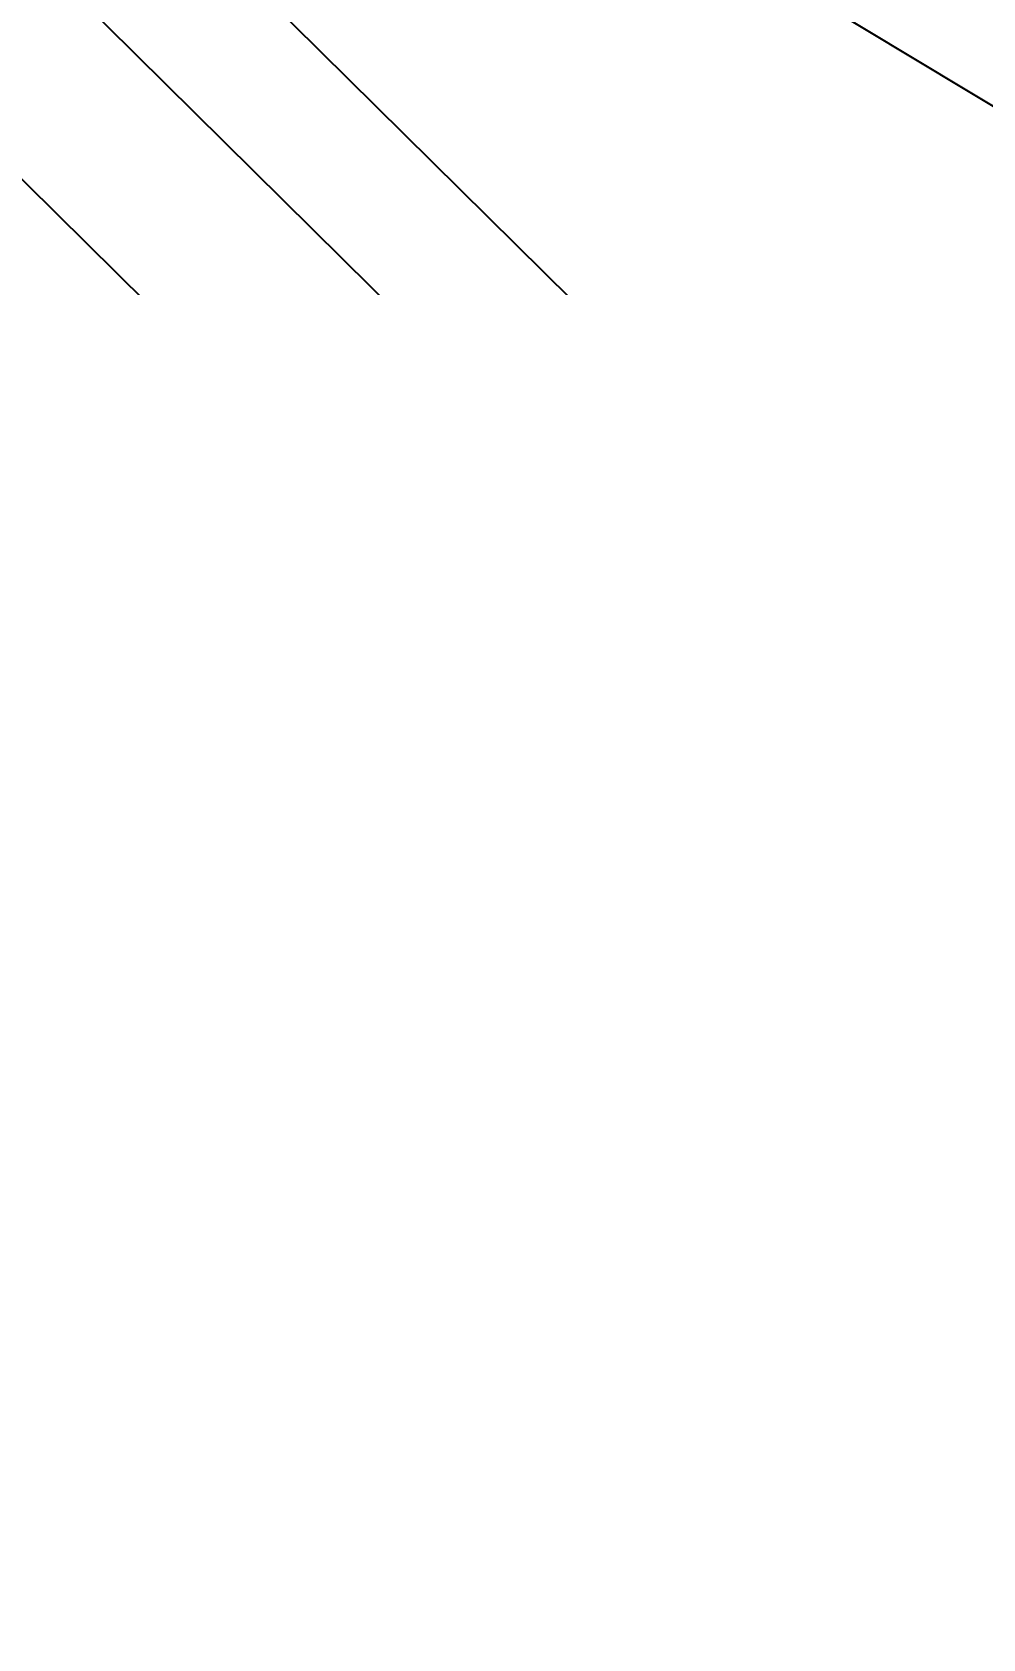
# Model space of a CAD drawing. Header units: millimetres. Extents: x -272986 to 200319, y -34579 to 49604.
# Drawn here: x -36807 to -36487, y 16553 to 17094 of the extents above; entities that cross this region are included whole.
import ezdxf
from ezdxf import colors
from ezdxf.entities.mleader import LeaderData, LeaderLine
from ezdxf.math import Vec2, Vec3

# ---------------------------------------------------------------- set-up
doc = ezdxf.new("R2010")
doc.units = ezdxf.units.MM
doc.linetypes.add('CENTER2', pattern=[28.575000000000003, 19.05, -3.175, 3.175, -3.175])
doc.linetypes.add('HIDDEN2', pattern=[4.762499999999999, 3.175, -1.5875])
doc.layers.get('Defpoints').update_dxf_attribs({"color": 9})
for name, color, linetype in [('X 0001 M', 7, 'Continuous'), ('X 1001 M', 8, 'HIDDEN2'), ('X 2001 M', 1, 'CENTER2'), ('X 3001 D', 5, 'Continuous'), ('X 4001 T', 7, 'Continuous'), ('X 5001 H', 8, 'Continuous')]:
    doc.layers.add(name, color=color, linetype=linetype)
doc.layers.add('X 5999 H', color=7, linetype='Continuous', true_color=0xffffff)
doc.styles.add('BIT STD. 2.5', font='isocpeur.ttf', dxfattribs={"height": 2.5})
doc.styles.add('BIT STD. 3.0', font='isocpeur.ttf', dxfattribs={"height": 2.5})
doc.dimstyles.new('BIT STD. 3.0', dxfattribs={"dimtxt": 3, "dimasz": 3, "dimexe": 1, "dimexo": 0.75, "dimgap": 1, "dimtad": 1, "dimdec": 0, "dimdsep": 46, "dimtxsty": 'BIT STD. 3.0', "dimcen": 0, "dimadec": 0, "dimazin": 0, "dimtfac": 1, "dimtdec": 0, "dimtmove": 0, "dimatfit": 3, "dimfxl": 1, "dimtfill": 1, "dimlwd": -1, "dimlwe": -1, "dimarcsym": 0})

# ---------------------------------------------------------------- blocks, each defined once
blk = doc.blocks.new('*D36')
at = {"layer": 'Defpoints', "color": 0, "transparency": 16777216}
for p in [(-29560.67678410275, 19644.47732991414), (-45157.67678410285, 15542.02923352813), (-29560.67678410275, 15542.02923352813)]:
    blk.add_point(p, dxfattribs=at)
at = {"layer": 'X 3001 D', "color": 0, "transparency": 16777216}
for p, q in [((-45157.67678410285, 15587.02923352813), (-45157.67678410285, 19704.47732991414)), ((-29560.67678410275, 15587.02923352813), (-29560.67678410275, 19704.47732991414)), ((-44977.67678410285, 19644.47732991414), (-29740.67678410275, 19644.47732991414))]:
    blk.add_line(p, q, dxfattribs=at)
for points in [[(-44977.67678410285, 19674.47732991414), (-44977.67678410285, 19614.47732991414), (-45157.67678410285, 19644.47732991414)], [(-29740.67678410275, 19674.47732991414), (-29740.67678410275, 19614.47732991414), (-29560.67678410275, 19644.47732991414)]]:
    blk.add_solid(points, dxfattribs=at)
at = {"layer": 'X 3001 D', "color": 0, "transparency": 16777216, "insert": (-37359.1767841028, 19794.47732991414), "char_height": 150, "attachment_point": 5, "style": 'BIT STD. 3.0', "bg_fill": 3, "box_fill_scale": 1.1, "bg_fill_color": 256, "bg_fill_true_color": 13158600, "bg_fill_transparency": 0}
blk.add_mtext('INTERNAL TANK DIAMETER - %%C15597mm (20 PLATES ROUND)', dxfattribs=at)
blk = doc.blocks.new('A$C79477E6E')
at = {"extrusion": (0, 1, 0)}
for p, q in [((306.8524271010428, 1805.919100458366), (1853.595212368677, 276.2519309200525)), ((1916.799257194547, 276.2519309200343), (370.0564719268914, 1805.91910045835)), ((244.2066694017412, 1787.748446359687), (1790.949454669353, 258.0812768213946)), ((417.6466637249432, 1787.748446359687), (2953.198573068257, 258.0812768213946)), ((294.4142779371068, 1509.580779844307), (1727.061085236201, 92.74999999999272)), ((295.6448912293163, 1505.959664126465), (1724.630160435205, 92.74999999999272)), ((304.6635282589741, 1479.422060064902), (1706.814955150716, 92.74999999999454)), ((316.6577276843709, 1444.128776352487), (591.0901615375769, 1173.57617521577)), ((570.7369265601919, 1244.968204279221), (568.7648450980669, 1246.91851450339)), ((568.8961295498957, 1249.35443966536), (572.0805999901604, 1246.205124904538)), ((553.0937531056734, 1231.723383211032), (555.164325454949, 1231.68672290116)), ((558.3392948292058, 1228.546804317188), (556.2788818353038, 1228.583284751616)), ((593.4831439906011, 1222.473098844834), (591.511062528487, 1224.423409068992)), ((591.6423469803158, 1226.859334230961), (594.8268174205732, 1223.710019470143)), ((575.8446726030124, 1209.294108500924), (577.8426781282033, 1209.258733015637)), ((581.01764750246, 1206.118814431664), (579.0298013326428, 1206.15401004151)), ((616.2293614210066, 1199.977993410446), (614.2572799588961, 1201.928303634602)), ((614.3885644107213, 1204.364228796572), (617.5730348509787, 1201.214914035756)), ((598.5955921003479, 1186.864833790816), (600.5210308014612, 1186.830743130113)), ((603.6960001757143, 1183.69082454614), (601.7807208299819, 1183.724735331401)), ((637.1347818411268, 1181.869123362185), (640.3192522813879, 1178.719808601369)), ((569.6414092987179, 1174.341327200045), (569.5028804233698, 1172.399574829185)), ((614.778020728605, 1172.731146457858), (569.6414092987179, 1174.341327200045)), ((569.6414092987179, 1174.341327200045), (591.1474625972878, 1153.139319192403)), ((638.9755788514121, 1177.482887976059), (637.0034973893016, 1179.433198200215)), ((569.5480039841023, 1172.399574829185), (409.0031795650248, 1172.399574829185)), ((622.6971461849571, 1164.899445972545), (621.3812684470395, 1164.922744113102)), ((621.5898762562174, 1164.431250212296), (623.1993834747154, 1164.402753244591)), ((659.880999271536, 1159.374017927797), (663.065469711797, 1156.224703166981)), ((591.1474625972878, 1153.139319192403), (591.0119016362405, 1151.239167929054)), ((591.1474625972878, 1153.139319192403), (621.1174829821102, 1147.102072869598)), ((659.1131197952163, 1157.342208728782), (650.8922484556206, 1157.038228258078)), ((661.7217962818286, 1154.987782541668), (659.7497148197144, 1156.938092765824)), ((621.1174829821102, 1147.102072869598), (621.0432953828458, 1146.062188972464)), ((621.1174829821102, 1147.102072869598), (1091.818931575119, 683.0552417877425)), ((682.6272167019451, 1136.878912493406), (685.8116871422062, 1133.729597732592)), ((684.4680137122305, 1132.492677107281), (682.49593225012, 1134.442987331438)), ((707.2142311426396, 1109.997571672893), (705.2421496805291, 1111.947881897047)), ((705.3734341323543, 1114.383807059019), (708.5579045726117, 1111.234492298205)), ((729.9604485730451, 1087.502466238506), (727.9883671109346, 1089.45277646266)), ((728.1196515627598, 1091.888701624634), (731.3041220030173, 1088.739386863819)), ((752.7066660034579, 1065.007360804117), (750.7345845413474, 1066.957671028273)), ((750.8658689931653, 1069.393596190244), (754.0503394334228, 1066.24428142943)), ((775.4528834338598, 1042.512255369733), (773.4808019717493, 1044.462565593891)), ((773.6120864235745, 1046.898490755857), (776.7965568638356, 1043.749175995041)), ((796.3583038539837, 1024.403385321473), (799.5427742942375, 1021.254070560664)), ((798.199100864269, 1020.017149935344), (796.2270194021585, 1021.967460159498)), ((819.1045212843892, 1001.908279887086), (822.2889917246393, 998.7589651262751)), ((820.9453182946745, 997.5220445009563), (818.9732368325676, 999.4723547251106))]:
    blk.add_line(p, q, dxfattribs=at)
at = {"extrusion": (0, 0, -1)}
for centre, major_axis, ratio, start_param, end_param in [((571.106118116888, 1324.430273130127), (3.543126256888578e-16, 7.000000000000068), 0.2334453638559705, -4.71238898038469, 1.570796326794897), ((573.5370429178911, 1324.430273130127), (1.827427098533008e-13, 7.00000000000083), 0.2334453638560009, -2.302849654726904, -0.8387429988639632), ((565.2740105473822, 1246.205124904527), (6.989855704464325, -0.3767190342479748), 0.2187356388057197, -0.241581738915702, 2.060184540231428), ((562.9966147890482, 1230.015757134845), (-6.995439247253931, 0.2526454788453444), 0.2221815335800113, -0.7193124839304739, 0.2453764772256257), ((584.8357575375303, 1226.859334230956), (6.989855704464361, -0.376719034248136), 0.2187356388057196, -2.543348018062415, -0.2415817389171253), ((588.0202279777877, 1223.71001947014), (6.989855704464325, -0.3767190342479748), 0.2187356388057197, -0.241581738915702, 2.060184540231111), ((684.8372052690756, 1211.954745958146), (2.322879785959611e-16, 7.000000000000047), 0.2334453638559016, -4.71238898038469, 1.570796326794897), ((687.2681300700606, 1211.95474595815), (1.677546990208612e-13, 7.000000000000039), 0.2334453638558753, -2.302849654735221, -0.8387429988557207), ((585.7452151226207, 1207.586482424735), (-6.995439247253662, 0.2526454788453346), 0.2221815335800114, -0.6974154575334648, 0.2234794508287805), ((607.5819749679395, 1204.364228796567), (6.989855704464317, -0.3767190342481336), 0.2187356388057197, -2.543348018062161, -0.2415817389171702), ((608.4938154561896, 1185.157207714628), (-6.995439247253593, 0.2526454788453325), 0.2221815335800114, -0.6745058004486593, 0.2005697937437579), ((630.328192398345, 1181.869123362178), (6.989855704464061, -0.3767190342481188), 0.2187356388057196, -2.54334801806236, -0.2415817389170543), ((633.5126628386024, 1178.719808601365), (6.989855704464556, -0.3767190342479873), 0.2187356388057197, -0.2415817389157038, 2.060184540231126), ((623.147617058592, 1165.788620045358), (-6.982253733319522, 0.4981293040193141), 0.2139411660811951, -1.61188205410207, 1.122681379818749), ((653.0744098287505, 1159.374017927792), (6.989855704464246, -0.3767190342481289), 0.2187356388057197, -2.543348018062229, -0.2415817389169899), ((656.2588802690116, 1156.224703166974), (6.989855704464553, -0.3767190342479871), 0.2187356388057197, -0.241581738915702, 2.060184540231411), ((645.8985365559311, 1143.35934533525), (-6.982253733319422, 0.4981293040193069), 0.2139411660811951, -1.600971551201887, 1.111770876918567), ((679.0050976994207, 1133.729597732587), (6.989855704464553, -0.3767190342479871), 0.2187356388057197, -0.241581738915702, 2.060184540231203), ((698.5668446895688, 1114.383807059014), (6.989855704464408, -0.3767190342481381), 0.2187356388057197, -2.543348018062677, -0.2415817389170876), ((701.7513151298263, 1111.234492298199), (6.989855704464553, -0.3767190342479871), 0.2187356388057197, -0.241581738915702, 2.060184540231203), ((798.5682924211833, 1099.479218786139), (3.441691376337985e-15, -7.000000000000083), 0.2334453638558737, -4.258603374866173, 2.024581932313414), ((691.4003755506019, 1098.500795915032), (-6.982253733319356, 0.498129304019302), 0.2139411660811951, -1.579071081236819, 1.089870406953442), ((721.313062119978, 1091.888701624628), (6.989855704463917, -0.3767190342481117), 0.2187356388057197, -2.543348018062756, -0.2415817389170831), ((714.1512950479446, 1076.071521204924), (-6.982253733319365, 0.4981293040193031), 0.2139411660811951, -1.568078073183461, 1.078877398900078), ((744.0592795503799, 1069.393596190239), (6.989855704464364, -0.376719034248136), 0.2187356388057197, -2.543348018062417, -0.2415817389171271), ((766.8054969807927, 1046.89849075585), (6.989855704464269, -0.3767190342481304), 0.2187356388057197, -2.543348018063065, -0.2415817389171089), ((769.9899674210501, 1043.749175995039), (6.989855704464325, -0.3767190342479748), 0.2187356388057197, -0.241581738915702, 2.060184540232094), ((789.5517144111982, 1024.403385321466), (6.989855704464364, -0.3767190342481355), 0.2187356388057197, -2.543348018063686, -0.2415817389171315), ((792.7361848514556, 1021.254070560652), (6.989855704464325, -0.3767190342479748), 0.2187356388057197, -0.241581738915702, 2.060184540231756), ((782.4040535399581, 1008.783697074598), (-6.982253733319248, 0.4981293040192945), 0.2139411660811951, -1.534908984485837, 1.045708310202525), ((815.4824022818611, 998.7589651262624), (6.989855704464553, -0.3767190342479871), 0.2187356388057197, -0.241581738915702, 2.060184540231271)]:
    blk.add_ellipse(centre, major_axis=major_axis, ratio=ratio, start_param=start_param, end_param=end_param, dxfattribs=at)
for centre, major_axis, ratio, start_param, end_param in [((573.5370429178511, 1324.430273130127), (2.753353101070389e-14, -6.99999999999931), 0.2334453638559748, -2.302849654742258, -0.8387429988500339), ((561.9582556552814, 1246.91851450339), (6.989855704464556, -0.376719034247987), 0.2187356388057196, 0.241581738915701, 2.102878568817597), ((584.7044730857051, 1224.423409068992), (6.989855704464553, -0.3767190342479872), 0.2187356388057197, 0.2415817389157048, 2.102878568817837), ((687.2681300700424, 1211.954745958146), (1.689759443479489e-13, -7.000000000001258), 0.2334453638558727, -2.302849654740089, -0.8387429988521671), ((607.4506905161106, 1201.928303634604), (6.989855704464099, -0.3767190342479626), 0.2187356388057197, 0.2415817389157048, 2.102878568817806), ((630.1969079465161, 1179.433198200215), (6.989855704463872, -0.3767190342479504), 0.2187356388057197, 0.2415817389155591, 2.102878568817713), ((622.9738328118474, 1163.352694883397), (-6.982253733307222, 0.4981293040184369), 0.2139411660811951, -1.325448873040362, -0.9533330878089255), ((652.9431253769253, 1156.938092765829), (6.989855704464325, -0.376719034247975), 0.2187356388057197, 0.2415817389157048, 2.102878568817806), ((675.6893428073345, 1134.442987331438), (6.989855704464783, -0.3767190342479994), 0.2187356388057197, 0.2415817389157015, 2.102878568817956), ((698.4355602377436, 1111.947881897051), (6.9898557044641, -0.3767190342479627), 0.2187356388057197, 0.2415817389155585, 2.102878568818011), ((800.99921722219, 1099.479218786144), (1.699751450701115e-13, -6.999999999998035), 0.2334453638558754, -2.302849654725127, -2.024581932314191), ((800.9992172221682, 1099.479218786148), (-1.691979889528738e-13, 6.999999999986268), 0.2334453638558728, 0.8387429988600781, 1.117010721276395), ((800.99921722219, 1099.479218786144), (1.690869666504114e-13, -6.999999999999988), 0.2334453638558753, -2.02458193231378, -0.8387429988657364), ((800.9992172221719, 1099.479218786139), (4.440892098500626e-16, 7.00000000000079), 0.2334453638558727, 1.117010721276418, 2.302849654728433), ((721.1817776681455, 1089.452776462664), (6.989855704464553, -0.3767190342479871), 0.2187356388057197, 0.2415817389157022, 2.102878568817956), ((743.9279950985547, 1066.957671028276), (6.989855704463875, -0.3767190342479503), 0.2187356388057197, 0.2415817389155579, 2.102878568818), ((766.6742125289638, 1044.462565593887), (6.989855704464325, -0.376719034247975), 0.2187356388057197, 0.2415817389157048, 2.102878568818248), ((789.420429959373, 1021.967460159503), (6.989855704463875, -0.3767190342479503), 0.2187356388057197, 0.2415817389154857, 2.102878568818843), ((812.1666473897749, 999.4723547251142), (6.989855704464325, -0.376719034247975), 0.2187356388057197, 0.2415817389156338, 2.102878568818579)]:
    blk.add_ellipse(centre, major_axis=major_axis, ratio=ratio, start_param=start_param, end_param=end_param)
at = {"extrusion": (0, 0, -0.9999999999999999)}
for centre, major_axis, ratio, start_param, end_param in [((562.0895401071139, 1249.354439665352), (6.98985570446435, -0.3767190342481344), 0.2187356388057197, -2.543348018061993, -0.2415817389170947), ((554.6863174704849, 1230.153333981325), (-6.982253733319346, 0.4981293040192949), 0.2139411660811909, -1.816143780550169, 1.325448873039624), ((577.437236967824, 1207.724059271217), (-6.982253733319346, 0.4981293040192949), 0.213941166081191, -1.816143780550169, 1.325448873039624), ((610.7664454081932, 1201.214914035752), (6.989855704464783, -0.3767190342479994), 0.2187356388057197, -0.2415817389157011, 2.060184540230904), ((675.8206272591633, 1136.878912493401), (6.989855704464258, -0.3767190342481296), 0.2187356388057196, -2.543348018062647, -0.2415817389170818), ((668.6494560532738, 1120.93007062514), (-6.982253733321519, 0.4981293040194565), 0.2139411660811951, -1.590035061697358, 1.100834387414038), ((724.4975325602318, 1088.739386863812), (6.989855704464783, -0.3767190342479994), 0.2187356388057197, -0.2415817389157011, 2.060184540230813), ((747.2437499906409, 1066.244281429423), (6.989855704464783, -0.3767190342479994), 0.2187356388057197, -0.2415817389157011, 2.060184540231272), ((736.90221454528, 1053.642246494815), (-6.982253733319384, 0.4981293040193043), 0.2139411660811951, -1.557054466359866, 1.067853792076498), ((759.6531340426191, 1031.212971784707), (-6.98225373331942, 0.4981293040193067), 0.2139411660811951, -1.545998652651076, 1.056797978367714)]:
    blk.add_ellipse(centre, major_axis=major_axis, ratio=ratio, start_param=start_param, end_param=end_param, dxfattribs=at)
at = {"extrusion": (0, 0, -0.9999999999999998)}
for centre, major_axis, ratio, start_param, end_param in [((600.1881564651594, 1185.294784561109), (-6.982253733319376, 0.4981293040192969), 0.213941166081191, -1.816143780550169, 1.325448873039624), ((812.2979318416074, 1001.908279887079), (6.989855704464434, -0.3767190342481391), 0.2187356388057197, -2.543348018063492, -0.2415817389170885)]:
    blk.add_ellipse(centre, major_axis=major_axis, ratio=ratio, start_param=start_param, end_param=end_param, dxfattribs=at)
blk = doc.blocks.new('Heavy Duty - HR Std - front elev')
at = {"layer": 'X 5999 H', "ltscale": 10, "true_color": 0xc7c8ca}
h = blk.add_hatch(color=9, dxfattribs=at)
edge = h.paths.add_edge_path()
edge.add_arc((50.00000000000091, 545.0000000000038), 37.99999999999599, 50.540968735997524, 129.4590312640024, ccw=False)
edge.add_line((74.14999999999964, 574.3390098674099), (74.14999999999964, 1065.660990132583))
edge.add_arc((50.00000000000221, 1094.999999999992), 37.99999999999788, 230.5409687359938, 309.4590312639976, ccw=False)
edge.add_line((25.85000000000036, 1065.660990132586), (25.85000000000218, 574.3390098674099))
edge = h.paths.add_edge_path()
edge.add_line((74.93338984173715, 1066.323771674084), (74.93338984173715, 1123.676228325916))
edge.add_arc((50.00000000000091, 1095.000000000001), 37.99999999999988, 48.99371303907665, 131.0062869609233)
edge.add_line((25.06661015826467, 1123.676228325916), (25.06661015826467, 1066.323771674084))
edge.add_arc((50.00000000000091, 1094.999999999999), 37.99999999999988, 228.9937130390767, 311.0062869609233)
edge = h.paths.add_edge_path()
edge.add_arc((50, 544.9999999999958), 37.99999999999621, 230.540968735996, 309.459031264004, ccw=False)
edge.add_line((25.85000000000036, 515.6609901325901), (25.85000000000036, -25))
edge.add_line((25.85000000000036, -25), (-25, -25))
edge.add_line((-25, -25), (-25, 40))
edge.add_line((-25, 40), (25.85000000000036, 40))
edge.add_line((25.85000000000036, 40), (25.85000000000036, -25))
edge.add_line((25.85000000000036, -25), (74.14999999999964, -25))
edge.add_line((74.14999999999964, -25), (125, -25))
edge.add_line((125, -25), (125, 40))
edge.add_line((125, 40), (74.14999999999964, 40))
edge.add_line((74.14999999999964, 40), (74.14999999999964, -25))
edge.add_line((74.14999999999964, -25), (74.14999999999964, 515.6609901325901))
edge = h.paths.add_edge_path()
edge.add_line((74.93338984173715, 516.3237716740841), (74.93338984173715, 573.6762283259159))
edge.add_arc((50.00000000000091, 545.0000000000013), 37.99999999999979, 48.99371303907655, 131.0062869609235)
edge.add_line((25.06661015826467, 573.6762283259159), (25.06661015826467, 516.3237716740841))
edge.add_arc((50.00000000000091, 544.9999999999987), 37.99999999999979, 228.9937130390765, 311.0062869609234)
edge = h.paths.add_edge_path(flags=16)
edge.add_arc((100, 0), 9, 0, 360)
edge = h.paths.add_edge_path(flags=16)
edge.add_arc((0, 0), 9, 0, 360)
at = {"layer": 'X 0001 M'}
for points in [[(74.93338984173715, 1066.323771674084), (74.93338984173715, 1123.676228325916, 0.3739472142884485), (25.06661015826467, 1123.676228325916), (25.06661015826467, 1066.323771674084, 0.3739472142884484)], [(25.85000000000218, 574.3390098674099, -0.3586331317842767), (74.14999999999964, 574.3390098674099), (74.14999999999964, 1065.660990132583, -0.3586331317842717), (25.85000000000036, 1065.660990132586)]]:
    blk.add_lwpolyline(points, format="xyb", close=True, dxfattribs=at)
at = {"layer": 'X 1001 M'}
for p, q in [((28.50000000000182, 576.332890067788), (28.50000000000182, 1063.667109932212)), ((71.49999999999818, 576.332890067788), (71.49999999999818, 1063.667109932212))]:
    blk.add_line(p, q, dxfattribs=at)
for start, end in [(40.77111638008072, 139.2288836199193), (220.7711163800807, 319.2288836199193)]:
    blk.add_arc((50.00000000000182, 1095), 32.923, start, end, dxfattribs=at)
at = {"layer": 'X 2001 M'}
blk.add_line((50, -25), (50.00000000000182, 1158), dxfattribs=at)
at = {"layer": 'X 2001 M', "ltscale": 10}
blk.add_line((0.0666101582646661, 1095), (99.93338984173715, 1095), dxfattribs=at)

msp = doc.modelspace()

# ---------------------------------------------------------------- hatches: boundary and pattern name
at = {"layer": 'X 5999 H', "true_color": 0xc7c8ca}
h = msp.add_hatch(color=9, dxfattribs=at)
h.dxf.hatch_style = 1
edge = h.paths.add_edge_path()
edge.add_line((-45027.96845269673, 16728.65138152393), (-29489.18050489275, 16728.65138152393))
edge.add_arc((-29489.18050489275, 16707.15138152393), 21.5, -90, 90, ccw=False)
edge.add_line((-29489.18050489275, 16685.65138152393), (-45027.96845269673, 16685.65138152393))
edge.add_arc((-45027.96845269673, 16707.15138152393), 21.5, 90, 270, ccw=False)

# ---------------------------------------------------------------- linework, layer by layer
msp.add_lwpolyline([(-45027.96845269673, 16728.65138152393), (-29489.18050489275, 16728.65138152393, -0.9999999999999999), (-29489.18050489275, 16685.65138152393), (-45027.96845269673, 16685.65138152393, -0.9999999999999999)], format="xyb", close=True)

# ---------------------------------------------------------------- block references
at = {"layer": 'X 5001 H', "color": 252}
msp.add_blockref('A$C79477E6E', (-37359.17678410285, 15557.02923352813), dxfattribs=at)

# ---------------------------------------------------------------- next in the draw order: dimensions: what is measured, and where the dimension line sits
at = {"layer": 'X 3001 D'}
dim = msp.add_linear_dim(base=(-29560.67678410275, 19644.47732991414), p1=(-45157.67678410285, 15542.02923352813), p2=(-29560.67678410275, 15542.02923352813), text='INTERNAL TANK DIAMETER - %%C<>mm (20 PLATES ROUND)', dimstyle='BIT STD. 3.0', dxfattribs=at)
dim.commit()
dim.dimension.update_dxf_attribs({"geometry": '*D36', "text_midpoint": (-37359.1767841028, 19794.47732991414)})

# ---------------------------------------------------------------- next in the draw order: block references
at = {"layer": 'X 0001 M'}
msp.add_blockref('Heavy Duty - HR Std - front elev', (-36774.53513997249, 15612.15138152393), dxfattribs=at)

# ---------------------------------------------------------------- next in the draw order: leaders
at = {"layer": 'X 4001 T'}
ml = msp.add_multileader_mtext('Standard', dxfattribs=at)
ml.set_content('\\pxsm1.15;PERIMETER 2 TIER HANDRAILING TO THE FULL CIRCUMFERENCE OF THE ROOF.\\P(GALV.^I- REFER TO NOTES COLUMN)', color=256, style='BIT STD. 2.5')
ml.set_leader_properties(color=150)
ml.build(insert=Vec2(0, 0))
ml.multileader.update_dxf_attribs({"text_left_attachment_type": 2, "text_right_attachment_type": 2, "dogleg_length": 3, "arrow_head_size": 150, "scale": 60})
ctx = ml.context
ctx.base_point, ctx.scale, ctx.char_height, ctx.arrow_head_size, ctx.landing_gap_size, ctx.plane_origin = Vec3(-35449.83103126803, 18484.65831410067), 60, 150, 150, 60, Vec3(-30524.8525958817, 19154.77043100521)
ctx.left_attachment, ctx.right_attachment, ctx.text_align_type = 2, 2, 2
notes = []
notes.append((ctx, [(0, (1, 1, 0), (-31489.83103126803, 18484.65831410067), (-1, 0), 180, [(0, [(-30510.70137200135, 16712.42862796303)], 0, [])])]))
ctx.mtext.insert, ctx.mtext.width, ctx.mtext.defined_height, ctx.mtext.alignment, ctx.mtext.flow_direction = Vec3(-31729.83103126803, 18879.65831410067), 3866.662103078794, 1362.970936081278, 3, 5
ctx.mtext.has_bg_fill, ctx.mtext.bg_color, ctx.mtext.bg_scale_factor, ctx.mtext.bg_transparency, ctx.mtext.use_window_bg_color = 1, -1073741824, 1.25, 0, 1
for ctx, leaders in notes:
    for number, flags, end, landing, length, lines in leaders:
        leader = LeaderData()
        leader.index, (leader.has_last_leader_line, leader.has_dogleg_vector, leader.attachment_direction) = number, flags
        leader.last_leader_point, leader.dogleg_vector, leader.dogleg_length = Vec3(end), Vec3(landing), length
        for number, points, colour, breaks in lines:
            line = LeaderLine()
            line.index, line.vertices, line.color, line.breaks = number, Vec3.list(points), colors.encode_raw_color(colour), breaks
            leader.lines.append(line)
        ctx.leaders.append(leader)

# ---------------------------------------------------------------- next in the draw order: leaders
ml = msp.add_multileader_mtext('Standard', dxfattribs=at)
ml.set_content('\\pxsm1.15;13° SELF-SUPPORTING EXTERNAL BEAM ROOF, REFER TO NOTES COLUMN FOR DETAILS.', color=256, style='BIT STD. 2.5')
ml.set_leader_properties(color=150)
ml.build(insert=Vec2(0, 0))
ml.multileader.update_dxf_attribs({"text_left_attachment_type": 2, "text_right_attachment_type": 2, "dogleg_length": 3, "arrow_head_size": 150, "scale": 60})
ctx = ml.context
ctx.base_point, ctx.scale, ctx.char_height, ctx.arrow_head_size, ctx.landing_gap_size, ctx.plane_origin = Vec3(534.2607832408103, 16572.62908057254), 60, 150, 150, 60, Vec3(5414.239218627125, 17242.74119747708)
ctx.left_attachment, ctx.right_attachment, ctx.text_align_type = 2, 2, 2
notes = []
notes.append((ctx, [(0, (1, 1, 0), (4449.26078324081, 16572.62908057254), (-1, 0), 180, [(0, [(5428.390442507487, 15147.5548647962)], 0, [])])]))
ctx.mtext.insert, ctx.mtext.width, ctx.mtext.defined_height, ctx.mtext.alignment, ctx.mtext.flow_direction = Vec3(4209.26078324081, 16960.12908057254), 3866.662103078794, 1362.970936081278, 3, 5
ctx.mtext.has_bg_fill, ctx.mtext.bg_color, ctx.mtext.bg_scale_factor, ctx.mtext.bg_transparency, ctx.mtext.use_window_bg_color = 1, -1073741824, 1.25, 0, 1
for ctx, leaders in notes:
    for number, flags, end, landing, length, lines in leaders:
        leader = LeaderData()
        leader.index, (leader.has_last_leader_line, leader.has_dogleg_vector, leader.attachment_direction) = number, flags
        leader.last_leader_point, leader.dogleg_vector, leader.dogleg_length = Vec3(end), Vec3(landing), length
        for number, points, colour, breaks in lines:
            line = LeaderLine()
            line.index, line.vertices, line.color, line.breaks = number, Vec3.list(points), colors.encode_raw_color(colour), breaks
            leader.lines.append(line)
        ctx.leaders.append(leader)

# ---------------------------------------------------------------- next in the draw order: leaders
ml = msp.add_multileader_mtext('Standard', dxfattribs=at)
ml.set_content('\\pxsm1.15;PERIMETER 2 TIER HANDRAILING TO THE FULL CIRCUMFERENCE OF THE ROOF.\\P(GALV.^I- REFER TO NOTES COLUMN)', color=256, style='BIT STD. 2.5')
ml.set_leader_properties(color=150)
ml.build(insert=Vec2(0, 0))
ml.multileader.update_dxf_attribs({"text_left_attachment_type": 2, "text_right_attachment_type": 2, "dogleg_length": 3, "arrow_head_size": 150, "scale": 60})
ctx = ml.context
ctx.base_point, ctx.scale, ctx.char_height, ctx.arrow_head_size, ctx.landing_gap_size, ctx.plane_origin = Vec3(9707.84575283472, 16572.62908057254), 60, 150, 150, 60, Vec3(14632.82418822104, 17242.74119747708)
ctx.left_attachment, ctx.right_attachment, ctx.text_align_type = 2, 2, 2
notes = []
notes.append((ctx, [(0, (1, 1, 0), (13667.84575283472, 16572.62908057254), (-1, 0), 180, [(0, [(14646.9754121014, 14800.39939443491)], 0, [])])]))
ctx.mtext.insert, ctx.mtext.width, ctx.mtext.defined_height, ctx.mtext.alignment, ctx.mtext.flow_direction = Vec3(13427.84575283472, 16967.62908057254), 3866.662103078794, 1362.970936081278, 3, 5
ctx.mtext.has_bg_fill, ctx.mtext.bg_color, ctx.mtext.bg_scale_factor, ctx.mtext.bg_transparency, ctx.mtext.use_window_bg_color = 1, -1073741824, 1.25, 0, 1
for ctx, leaders in notes:
    for number, flags, end, landing, length, lines in leaders:
        leader = LeaderData()
        leader.index, (leader.has_last_leader_line, leader.has_dogleg_vector, leader.attachment_direction) = number, flags
        leader.last_leader_point, leader.dogleg_vector, leader.dogleg_length = Vec3(end), Vec3(landing), length
        for number, points, colour, breaks in lines:
            line = LeaderLine()
            line.index, line.vertices, line.color, line.breaks = number, Vec3.list(points), colors.encode_raw_color(colour), breaks
            leader.lines.append(line)
        ctx.leaders.append(leader)

doc.saveas('drawing.dxf')
